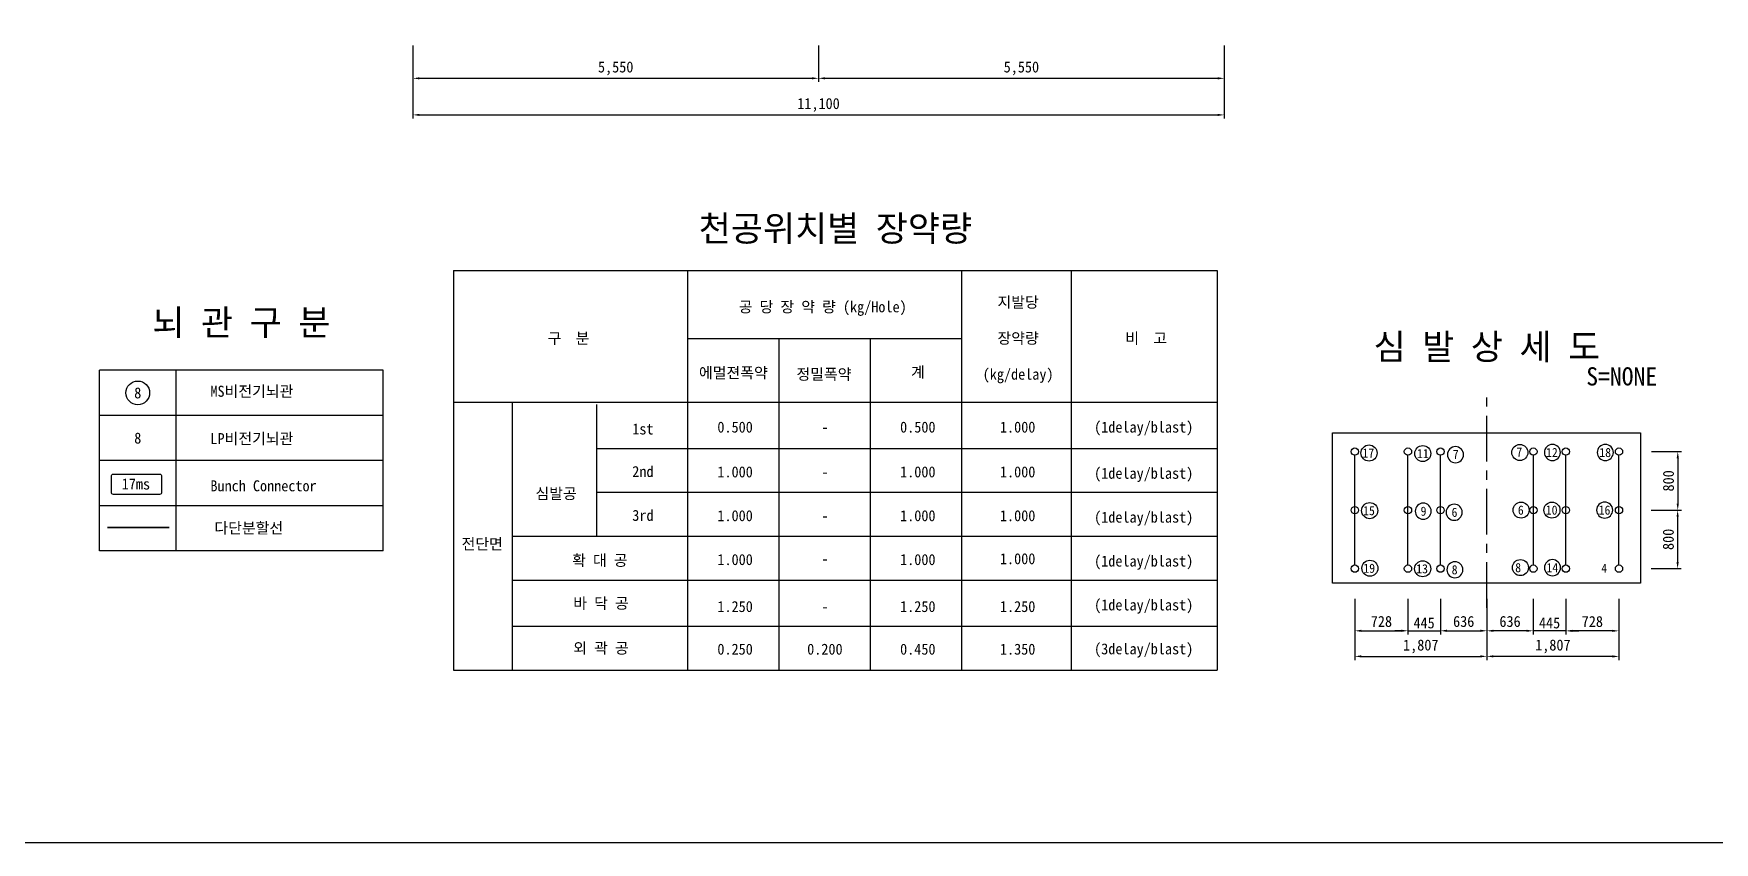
# Model space of a CAD drawing. Header units: millimetres. Extents: x -114429 to 52969, y -22900 to 28700.
# Drawn here: x 3110 to 26107, y -22900 to -11842 of the extents above; entities that cross this region are included whole.
import ezdxf
from ezdxf.enums import TextEntityAlignment as Align

# ---------------------------------------------------------------- set-up
doc = ezdxf.new("R2010")
doc.units = ezdxf.units.MM
doc.header["$LTSCALE"] = 500
doc.header["$PDMODE"] = 1
doc.linetypes.add('A-CENTR01', pattern=[2, 1.25, -0.25, 0.25, -0.25])
doc.linetypes.add('A-DASHD01', pattern=[0.75, 0.5, -0.25])
for name, color, linetype in [('CS-BLST', 4, 'Continuous'), ('CS-BLST-HIDL', 2, 'A-DASHD01'), ('CS-BLST-LIN1', 2, 'Continuous'), ('CS-BLST-TEX2', 3, 'Continuous'), ('CS-CNTL', 1, 'A-CENTR01'), ('CS-DIMS', 1, 'Continuous'), ('CS-LEAL', 1, 'Continuous'), ('CS-MISC', 2, 'Continuous'), ('CS-TABL', 3, 'Continuous'), ('CS-TABL-LIN1', 4, 'Continuous'), ('CS-TABL-LIN2', 1, 'Continuous'), ('CS-TABL-TEX1', 6, 'Continuous'), ('CS-TABL-TEX2', 3, 'Continuous'), ('CS-TEX1', 6, 'Continuous'), ('CS-TEXT', 3, 'Continuous'), ('CX-PAPR', 2, 'Continuous')]:
    doc.layers.add(name, color=color, linetype=linetype)
doc.styles.get("Standard").update_dxf_attribs({"font": ''})
doc.styles.add('굴림체', font='')
doc.styles.get('Standard').set_extended_font_data('GulimChe')
doc.styles.get('굴림체').set_extended_font_data('GulimChe')
doc.dimstyles.new('DIM01-50', dxfattribs={"dimscale": 50, "dimtxt": 3, "dimasz": 1.8, "dimexe": 1, "dimexo": 1, "dimgap": 1, "dimtad": 1, "dimdec": 0, "dimzin": 9, "dimdsep": 46, "dimlunit": 6, "dimtxsty": '굴림체', "dimcen": 2.5, "dimclrt": 3, "dimadec": 4, "dimazin": 0, "dimtfac": 1, "dimtdec": 0, "dimtmove": 2, "dimatfit": 3, "dimfxl": 1, "dimtolj": 1, "dimtzin": 0, "dimarcsym": 0})

# ---------------------------------------------------------------- blocks, each defined once
blk = doc.blocks.new('text-cir')
at = {"layer": 'CS-LEAL', "color": 1}
blk.add_circle((0, 0), 110, dxfattribs=at)
blk = doc.blocks.new('*D457')
at = {"layer": 'CS-DIMS', "color": 0, "lineweight": -2, "transparency": 16777216}
for p, q in [((25243, -18357), (25654, -18357)), ((25604, -18447), (25604, -19067)), ((25241, -19157), (25654, -19157))]:
    blk.add_line(p, q, dxfattribs=at)
at = {"layer": 'CS-DIMS', "color": 0, "transparency": 16777216}
for points in [[(25589, -18447), (25619, -18447), (25604, -18357)], [(25589, -19067), (25619, -19067), (25604, -19157)]]:
    blk.add_solid(points, dxfattribs=at)
at = {"layer": 'Defpoints', "color": 0, "transparency": 16777216}
for p in [(25193, -18357), (25191, -19157), (25604, -19157)]:
    blk.add_point(p, dxfattribs=at)
at = {"layer": 'CS-DIMS', "color": 3, "transparency": 16777216, "insert": (25477, -18757), "char_height": 150, "attachment_point": 5, "rotation": 90, "style": '굴림체'}
blk.add_mtext('\\A1;800', dxfattribs=at)
blk = doc.blocks.new('*D458')
at = {"layer": 'CS-DIMS', "color": 0, "lineweight": -2, "transparency": 16777216}
for p, q in [((25245, -17557), (25656, -17557)), ((25606, -17647), (25606, -18267)), ((25243, -18357), (25656, -18357))]:
    blk.add_line(p, q, dxfattribs=at)
at = {"layer": 'CS-DIMS', "color": 0, "transparency": 16777216}
for points in [[(25591, -17647), (25621, -17647), (25606, -17557)], [(25591, -18267), (25621, -18267), (25606, -18357)]]:
    blk.add_solid(points, dxfattribs=at)
at = {"layer": 'Defpoints', "color": 0, "transparency": 16777216}
for p in [(25195, -17557), (25193, -18357), (25606, -18357)]:
    blk.add_point(p, dxfattribs=at)
at = {"layer": 'CS-DIMS', "color": 3, "transparency": 16777216, "insert": (25479, -17957), "char_height": 150, "attachment_point": 5, "rotation": 90, "style": '굴림체'}
blk.add_mtext('\\A1;800', dxfattribs=at)
blk = doc.blocks.new('*D459')
at = {"layer": 'CS-DIMS', "color": 0, "lineweight": -2, "transparency": 16777216}
for p, q in [((22359, -19571), (22359, -20057)), ((22995, -19571), (22995, -20057)), ((22449, -20007), (22905, -20007))]:
    blk.add_line(p, q, dxfattribs=at)
at = {"layer": 'CS-DIMS', "color": 0, "transparency": 16777216}
for points in [[(22449, -19992), (22449, -20022), (22359, -20007)], [(22905, -19992), (22905, -20022), (22995, -20007)]]:
    blk.add_solid(points, dxfattribs=at)
at = {"layer": 'Defpoints', "color": 0, "transparency": 16777216}
for p in [(22359, -19521), (22995, -19521), (22995, -20007)]:
    blk.add_point(p, dxfattribs=at)
at = {"layer": 'CS-DIMS', "color": 3, "transparency": 16777216, "insert": (22677, -19880), "char_height": 150, "attachment_point": 5, "style": '굴림체'}
blk.add_mtext('\\A1;636', dxfattribs=at)
blk = doc.blocks.new('*D460')
at = {"layer": 'CS-DIMS', "color": 0, "lineweight": -2, "transparency": 16777216}
for p, q in [((21914, -19571), (21914, -20057)), ((22359, -19571), (22359, -20057)), ((21824, -20007), (21734, -20007)), ((21914, -20007), (22359, -20007)), ((22449, -20007), (22539, -20007))]:
    blk.add_line(p, q, dxfattribs=at)
at = {"layer": 'CS-DIMS', "color": 0, "transparency": 16777216}
for points in [[(21824, -19992), (21824, -20022), (21914, -20007)], [(22449, -19992), (22449, -20022), (22359, -20007)]]:
    blk.add_solid(points, dxfattribs=at)
at = {"layer": 'Defpoints', "color": 0, "transparency": 16777216}
for p in [(21914, -19521), (22359, -19521), (22359, -20007)]:
    blk.add_point(p, dxfattribs=at)
at = {"layer": 'CS-DIMS', "color": 3, "transparency": 16777216, "insert": (22135, -19900), "char_height": 150, "attachment_point": 5, "style": '굴림체'}
blk.add_mtext('\\A1;445', dxfattribs=at)
blk = doc.blocks.new('*D461')
at = {"layer": 'CS-DIMS', "color": 0, "lineweight": -2, "transparency": 16777216}
for p, q in [((21187, -19571), (21187, -20057)), ((21914, -19571), (21914, -20057)), ((21277, -20007), (21824, -20007))]:
    blk.add_line(p, q, dxfattribs=at)
at = {"layer": 'CS-DIMS', "color": 0, "transparency": 16777216}
for points in [[(21277, -19992), (21277, -20022), (21187, -20007)], [(21824, -19992), (21824, -20022), (21914, -20007)]]:
    blk.add_solid(points, dxfattribs=at)
at = {"layer": 'Defpoints', "color": 0, "transparency": 16777216}
for p in [(21187, -19521), (21914, -19521), (21914, -20007)]:
    blk.add_point(p, dxfattribs=at)
at = {"layer": 'CS-DIMS', "color": 3, "transparency": 16777216, "insert": (21551, -19880), "char_height": 150, "attachment_point": 5, "style": '굴림체'}
blk.add_mtext('\\A1;728', dxfattribs=at)
blk = doc.blocks.new('*D462')
at = {"layer": 'CS-DIMS', "color": 0, "lineweight": -2, "transparency": 16777216}
for p, q in [((21187, -19571), (21187, -20407)), ((22994, -19571), (22994, -20407)), ((21277, -20357), (22904, -20357))]:
    blk.add_line(p, q, dxfattribs=at)
at = {"layer": 'CS-DIMS', "color": 0, "transparency": 16777216}
for points in [[(21277, -20342), (21277, -20372), (21187, -20357)], [(22904, -20342), (22904, -20372), (22994, -20357)]]:
    blk.add_solid(points, dxfattribs=at)
at = {"layer": 'Defpoints', "color": 0, "transparency": 16777216}
for p in [(21187, -19521), (22994, -19521), (22994, -20357)]:
    blk.add_point(p, dxfattribs=at)
at = {"layer": 'CS-DIMS', "color": 3, "transparency": 16777216, "insert": (22090, -20221), "char_height": 150, "attachment_point": 5, "style": '굴림체'}
blk.add_mtext('\\A1;1,807', dxfattribs=at)
blk = doc.blocks.new('*D463')
at = {"layer": 'CS-DIMS', "color": 0, "lineweight": -2, "transparency": 16777216}
for p, q in [((22993, -19571), (22993, -20057)), ((23629, -19572), (23628, -20057)), ((23538, -20007), (23083, -20007))]:
    blk.add_line(p, q, dxfattribs=at)
at = {"layer": 'CS-DIMS', "color": 0, "transparency": 16777216}
for points in [[(23083, -19992), (23083, -20022), (22993, -20007)], [(23538, -19992), (23538, -20022), (23628, -20007)]]:
    blk.add_solid(points, dxfattribs=at)
at = {"layer": 'Defpoints', "color": 0, "transparency": 16777216}
for p in [(22993, -19521), (23629, -19522), (22993, -20007)]:
    blk.add_point(p, dxfattribs=at)
at = {"layer": 'CS-DIMS', "color": 3, "transparency": 16777216, "insert": (23311, -19880), "char_height": 150, "attachment_point": 5, "rotation": 359.967, "style": '굴림체'}
blk.add_mtext('\\A1;636', dxfattribs=at)
blk = doc.blocks.new('*D464')
at = {"layer": 'CS-DIMS', "color": 0, "lineweight": -2, "transparency": 16777216}
for p, q in [((23629, -19572), (23628, -20057)), ((24073, -19572), (24073, -20058)), ((23538, -20007), (23448, -20007)), ((24073, -20008), (23628, -20007)), ((24163, -20008), (24253, -20008))]:
    blk.add_line(p, q, dxfattribs=at)
at = {"layer": 'CS-DIMS', "color": 0, "transparency": 16777216}
for points in [[(23538, -19992), (23538, -20022), (23628, -20007)], [(24163, -19993), (24163, -20023), (24073, -20008)]]:
    blk.add_solid(points, dxfattribs=at)
at = {"layer": 'Defpoints', "color": 0, "transparency": 16777216}
for p in [(23629, -19522), (24073, -19522), (23628, -20007)]:
    blk.add_point(p, dxfattribs=at)
at = {"layer": 'CS-DIMS', "color": 3, "transparency": 16777216, "insert": (23852, -19900), "char_height": 150, "attachment_point": 5, "rotation": 359.967, "style": '굴림체'}
blk.add_mtext('\\A1;445', dxfattribs=at)
blk = doc.blocks.new('*D465')
at = {"layer": 'CS-DIMS', "color": 0, "lineweight": -2, "transparency": 16777216}
for p, q in [((24073, -19572), (24073, -20058)), ((24801, -19572), (24801, -20058)), ((24711, -20008), (24163, -20008))]:
    blk.add_line(p, q, dxfattribs=at)
at = {"layer": 'CS-DIMS', "color": 0, "transparency": 16777216}
for points in [[(24163, -19993), (24163, -20023), (24073, -20008)], [(24711, -19993), (24711, -20023), (24801, -20008)]]:
    blk.add_solid(points, dxfattribs=at)
at = {"layer": 'Defpoints', "color": 0, "transparency": 16777216}
for p in [(24073, -19522), (24801, -19522), (24073, -20008)]:
    blk.add_point(p, dxfattribs=at)
at = {"layer": 'CS-DIMS', "color": 3, "transparency": 16777216, "insert": (24437, -19881), "char_height": 150, "attachment_point": 5, "rotation": 359.967, "style": '굴림체'}
blk.add_mtext('\\A1;728', dxfattribs=at)
blk = doc.blocks.new('*D466')
at = {"layer": 'CS-DIMS', "color": 0, "lineweight": -2, "transparency": 16777216}
for p, q in [((22994, -19571), (22994, -20407)), ((24801, -19572), (24801, -20408)), ((24711, -20358), (23084, -20357))]:
    blk.add_line(p, q, dxfattribs=at)
at = {"layer": 'CS-DIMS', "color": 0, "transparency": 16777216}
for points in [[(23084, -20342), (23084, -20372), (22994, -20357)], [(24711, -20343), (24711, -20373), (24801, -20358)]]:
    blk.add_solid(points, dxfattribs=at)
at = {"layer": 'Defpoints', "color": 0, "transparency": 16777216}
for p in [(22994, -19521), (24801, -19522), (22994, -20357)]:
    blk.add_point(p, dxfattribs=at)
at = {"layer": 'CS-DIMS', "color": 3, "transparency": 16777216, "insert": (23897, -20221), "char_height": 150, "attachment_point": 5, "rotation": 359.967, "style": '굴림체'}
blk.add_mtext('\\A1;1,807', dxfattribs=at)
blk = doc.blocks.new('*D318')
at = {"layer": 'CS-DIMS', "color": 0, "lineweight": -2, "transparency": 16777216}
for p, q in [((8299, -12003), (8299, -12503)), ((13849, -12003), (13849, -12503)), ((8389, -12453), (13759, -12453))]:
    blk.add_line(p, q, dxfattribs=at)
at = {"layer": 'CS-DIMS', "color": 0, "transparency": 16777216}
for points in [[(8389, -12438), (8389, -12468), (8299, -12453)], [(13759, -12438), (13759, -12468), (13849, -12453)]]:
    blk.add_solid(points, dxfattribs=at)
at = {"layer": 'Defpoints', "color": 0, "transparency": 16777216}
for p in [(8299, -11953), (13849, -11953), (13849, -12453)]:
    blk.add_point(p, dxfattribs=at)
at = {"layer": 'CS-DIMS', "color": 3, "transparency": 16777216, "insert": (11074, -12317), "char_height": 150, "attachment_point": 5, "style": '굴림체'}
blk.add_mtext('\\A1;5,550', dxfattribs=at)
blk = doc.blocks.new('*D319')
at = {"layer": 'CS-DIMS', "color": 0, "lineweight": -2, "transparency": 16777216}
for p, q in [((13849, -12003), (13849, -12503)), ((19400, -12003), (19400, -12503)), ((13939, -12453), (19310, -12453))]:
    blk.add_line(p, q, dxfattribs=at)
at = {"layer": 'CS-DIMS', "color": 0, "transparency": 16777216}
for points in [[(13939, -12438), (13939, -12468), (13849, -12453)], [(19310, -12438), (19310, -12468), (19400, -12453)]]:
    blk.add_solid(points, dxfattribs=at)
at = {"layer": 'Defpoints', "color": 0, "transparency": 16777216}
for p in [(13849, -11953), (19400, -11953), (19400, -12453)]:
    blk.add_point(p, dxfattribs=at)
at = {"layer": 'CS-DIMS', "color": 3, "transparency": 16777216, "insert": (16625, -12317), "char_height": 150, "attachment_point": 5, "style": '굴림체'}
blk.add_mtext('\\A1;5,550', dxfattribs=at)
blk = doc.blocks.new('*D320')
at = {"layer": 'CS-DIMS', "color": 0, "lineweight": -2, "transparency": 16777216}
for p, q in [((8299, -12503), (8299, -13003)), ((19400, -12503), (19400, -13003)), ((8389, -12953), (19310, -12953))]:
    blk.add_line(p, q, dxfattribs=at)
at = {"layer": 'CS-DIMS', "color": 0, "transparency": 16777216}
for points in [[(8389, -12938), (8389, -12968), (8299, -12953)], [(19310, -12938), (19310, -12968), (19400, -12953)]]:
    blk.add_solid(points, dxfattribs=at)
at = {"layer": 'Defpoints', "color": 0, "transparency": 16777216}
for p in [(8299, -12453), (19400, -12453), (19400, -12953)]:
    blk.add_point(p, dxfattribs=at)
at = {"layer": 'CS-DIMS', "color": 3, "transparency": 16777216, "insert": (13849, -12817), "char_height": 150, "attachment_point": 5, "style": '굴림체'}
blk.add_mtext('\\A1;11,100', dxfattribs=at)

msp = doc.modelspace()

# ---------------------------------------------------------------- linework, layer by layer
at = {"layer": 'CS-BLST'}
for centre in [(21187.6, -17557.3), (21914.5, -17557.3), (22359.2, -17557.3), (23630.3, -17557.3), (24075.1, -17557.3), (24801.9, -17557.3), (21187.6, -18357.3), (21914.5, -18357.3), (22359.2, -18357.3), (23630.3, -18357.3), (24075.1, -18357.3), (24801.9, -18357.3), (21187.6, -19157.3), (21914.5, -19157.3), (22359.2, -19157.3), (23630.3, -19157.3), (24075.1, -19157.3), (24801.9, -19157.3)]:
    msp.add_circle(centre, 50, dxfattribs=at)
at = {"layer": 'CS-BLST-HIDL', "const_width": 20}
msp.add_lwpolyline([(4120.4, -18594.1), (4964.5, -18594.1)], dxfattribs=at)
at = {"layer": 'CS-BLST-LIN1'}
for points in [[(21187.6, -19107.3), (21187.6, -17607.3)], [(21914.5, -19107.3), (21914.5, -17607.3)], [(22359.2, -19107.3), (22359.2, -17607.3)], [(23630.3, -19107.3), (23630.3, -17607.3)], [(24075.1, -19107.3), (24075.1, -17607.3)], [(24801.9, -19107.3), (24801.9, -17607.3)]]:
    msp.add_lwpolyline(points, dxfattribs=at)
at = {"layer": 'CS-CNTL'}
msp.add_line((22994.8, -19691.7), (22994.8, -16760.3), dxfattribs=at)
at = {"layer": 'CS-MISC'}
msp.add_lwpolyline([(20882.1, -17299.2), (25097.8, -17299.2), (25097.8, -19354.1), (20882.1, -19354.1)], close=True, dxfattribs=at)
at = {"layer": 'CS-TABL'}
msp.add_lwpolyline([(4173, -18115.5), (4173, -17892.8, -0.4142136), (4200.5, -17865.4), (4833.8, -17865.4, -0.4142136), (4861.2, -17892.8), (4861.2, -18115.5, -0.4142136), (4833.8, -18143), (4200.5, -18143, -0.4142136)], format="xyb", close=True, dxfattribs=at)
at = {"layer": 'CS-TABL-LIN1'}
for p, q in [((8855.5, -15081.9), (19305.5, -15081.9)), ((8855.5, -15081.9), (8855.5, -20545.7)), ((12055.5, -15081.9), (12055.5, -16881.9)), ((12055.5, -15081.9), (12055.5, -20545.7)), ((19305.5, -15081.9), (19305.5, -20545.7)), ((7893.8, -16445.5), (4010.9, -16445.5)), ((4010.9, -18915.5), (4010.9, -16445.5)), ((7893.8, -18915.5), (7893.8, -16445.5)), ((8855.5, -16881.9), (19305.5, -16881.9)), ((7893.8, -18915.5), (4010.9, -18915.5)), ((8855.5, -20545.7), (19305.5, -20545.7))]:
    msp.add_line(p, q, dxfattribs=at)
at = {"layer": 'CS-TABL-LIN2'}
for p, q in [((15805.5, -15081.9), (15805.5, -20545.7)), ((17305.5, -15081.9), (17305.5, -20545.7)), ((12055.5, -16011), (15805.5, -16011)), ((13305.5, -16011), (13305.5, -20545.7)), ((14555.5, -16011), (14555.5, -20545.7)), ((5058.2, -18915.5), (5058.2, -16445.5)), ((9655.5, -16881.9), (9655.5, -20545.7)), ((10811.5, -16913.4), (10811.5, -18713.4)), ((7893.8, -17063), (4010.9, -17063)), ((7893.8, -17680.5), (4010.9, -17680.5)), ((10811.5, -17513.4), (19305.5, -17513.4)), ((10811.5, -18113.4), (19305.5, -18113.4)), ((7893.8, -18298), (4010.9, -18298)), ((9655.5, -18713.4), (19305.5, -18713.4)), ((9655.5, -19313.4), (19305.5, -19313.4)), ((9655.5, -19945.7), (19305.5, -19945.7))]:
    msp.add_line(p, q, dxfattribs=at)
at = {"layer": 'CS-TEXT'}
msp.add_circle((4534.5, -16754.2), 162.6, dxfattribs=at)
at = {"layer": 'CX-PAPR'}
msp.add_lwpolyline([(1250, -22900), (41050, -22900), (41050, 2900), (1250, 2900)], close=True, dxfattribs=at)

# ---------------------------------------------------------------- block references
at = {"layer": 'CS-BLST-TEX2'}
for p in [(21381.7, -17576.6), (22117, -17584), (23445.5, -17569.1), (21390.7, -18364.1), (23462.7, -18356.6), (23884.4, -18356.6), (21393.4, -19151.7), (22115.9, -19159.2), (23453.2, -19143)]:
    msp.add_blockref('text-cir', p, dxfattribs=at)
at = {"layer": 'CS-BLST-TEX2', "xscale": -1}
for p in [(23890.7, -17569.1), (24614.8, -17569.1), (22564.3, -17599), (22123.3, -18371.6), (22547.1, -18386.5), (24605.8, -18356.6), (22556.6, -19172.8), (23891.8, -19144.3)]:
    msp.add_blockref('text-cir', p, dxfattribs=at)

# ---------------------------------------------------------------- texts
at = {"layer": 'CS-BLST-TEX2', "style": '굴림체'}
for s, p in [('17', (21372.3, -17576.6)), ('11', (22118.1, -17584)), ('7', (22568.4, -17594.1)), ('7', (23437.8, -17564.2)), ('12', (23883.5, -17569.1)), ('18', (24612.8, -17569.1)), ('15', (21381.2, -18364.1)), ('9', (22127.4, -18371.6)), ('6', (22551.2, -18386.5)), ('6', (23458.4, -18356.6)), ('10', (23880.2, -18356.6)), ('16', (24603.7, -18356.6)), ('8', (23421.8, -19143)), ('14', (23889.9, -19144.3)), ('19', (21384, -19151.7)), ('13', (22107.7, -19159.2)), ('8', (22552.8, -19172.8)), ('4', (24599.9, -19151.7))]:
    msp.add_text(s, height=125, dxfattribs=at).set_placement(p, align=Align.MIDDLE_CENTER)
at = {"layer": 'CS-TABL-TEX1'}
for s, p in [('공 당 장 약 량 (kg/Hole)', (13906.9, -15652.1)), ('지발당', (16580.3, -15588.5)), ('구  분', (10429.1, -16081.2)), ('장약량', (16580.3, -16081.2)), ('비  고', (18332.2, -16081.2)), ('에멀젼폭약', (12684.1, -16553.8)), ('정밀폭약', (13924, -16573.8)), ('계', (15209.4, -16545.3)), ('(kg/delay)', (16580.3, -16573.8)), ('1st', (11446.2, -17322.3)), ('2nd', (11446.2, -17903.9)), ('심발공', (10259, -18205.4)), ('3rd', (11446.2, -18503.9)), ('전단면', (9247.8, -18894.3)), ('확 대 공', (10857.8, -19118.4)), ('바 닥 공', (10873, -19704.7)), ('외 곽 공', (10873, -20318.3))]:
    msp.add_text(s, height=150, dxfattribs=at).set_placement(p, align=Align.CENTER)
at = {"layer": 'CS-TABL-TEX2', "style": '굴림체'}
for s, p in [('0.500', (12707.7, -17296.7)), ('-', (13936.4, -17296.7)), ('0.500', (15207.7, -17296.7)), ('1.000', (16573.9, -17296.7)), ('(1delay/blast)', (18298.6, -17296.7)), ('1.000', (12707.7, -17909.2)), ('-', (13936.4, -17909.2)), ('1.000', (15207.7, -17909.2)), ('1.000', (16573.9, -17909.2)), ('(1delay/blast)', (18298.6, -17928.3)), ('1.000', (12707.7, -18508.3)), ('1.000', (15207.7, -18508.3)), ('1.000', (16573.9, -18508.3)), ('(1delay/blast)', (18298.6, -18528.3)), ('-', (13936.4, -18508.3)), ('1.000', (12707.7, -19108.3)), ('-', (13936.4, -19096.6)), ('1.000', (15207.7, -19108.3)), ('1.000', (16573.9, -19096.6)), ('(1delay/blast)', (18298.6, -19128.3)), ('1.250', (12707.7, -19750.3)), ('-', (13936.4, -19750.3)), ('1.250', (15207.7, -19750.3)), ('1.250', (16573.9, -19750.3)), ('(1delay/blast)', (18298.6, -19728.3)), ('0.250', (12707.7, -20333.2)), ('0.200', (13936.4, -20333.2)), ('0.450', (15207.7, -20333.2)), ('1.350', (16573.9, -20333.2)), ('(3delay/blast)', (18298.6, -20329))]:
    msp.add_text(s, height=150, dxfattribs=at).set_placement(p, align=Align.CENTER)
at = {"layer": 'CS-TEX1', "style": '굴림체'}
for s, p in [('천공위치별 장약량', (14080.5, -14501.4)), ('뇌 관 구 분', (5952.4, -15788.1)), ('심 발 상 세 도', (22994.8, -16118.4))]:
    msp.add_text(s, height=350, dxfattribs=at).set_placement(p, align=Align.MIDDLE)
at = {"layer": 'CS-TEXT', "style": '굴림체'}
for s, height, p in [('S=NONE', 250, (24354.3, -16653.2)), ('MS비전기뇌관', 150, (5528.5, -16807.1)), ('LP비전기뇌관', 150, (5528.6, -17453.8)), ('Bunch Connector', 150, (5528.6, -18099.7))]:
    msp.add_text(s, height=height, dxfattribs=at).set_placement(p)
for p in [(4534.5, -16754.2), (4534.5, -17371.7)]:
    msp.add_text('8', height=150, dxfattribs=at).set_placement(p, align=Align.MIDDLE_CENTER)
msp.add_text('17ms', height=150, dxfattribs=at).set_placement((4509, -18001.1), align=Align.MIDDLE)
msp.add_text('다단분할선', height=150, dxfattribs=at).set_placement((6053.9, -18676.2), align=Align.CENTER)

# ---------------------------------------------------------------- dimensions: what is measured, and where the dimension line sits
at = {"layer": 'CS-DIMS'}
for base, p1, p2, picture, middle in [((13849.5, -12453), (8299.4, -11953), (13849.5, -11953), '*D318', (11074.5, -12316.9)), ((19399.6, -12453), (13849.5, -11953), (19399.6, -11953), '*D319', (16624.5, -12316.9)), ((19399.6, -12953), (8299.4, -12453), (19399.6, -12453), '*D320', (13849.5, -12816.8)), ((21914.5, -20006.9), (21186.6, -19521.2), (21914.5, -19521.2), '*D461', (21550.5, -19880)), ((22993.7, -20356.8), (21186.6, -19521.2), (22993.7, -19521.2), '*D462', (22090.2, -20220.7)), ((22994.8, -20006.9), (22359.2, -19521.2), (22994.8, -19521.2), '*D459', (22677, -19880.2))]:
    dim = msp.add_linear_dim(base=base, p1=p1, p2=p2, dimstyle='DIM01-50', dxfattribs=at)
    dim.commit()
    dim.dimension.update_dxf_attribs({"geometry": picture, "text_midpoint": middle})
for base, p1, p2, angle, picture, middle in [((25606, -18357.3), (25194.9, -17557.3), (25192.9, -18357.3), 90, '*D458', (25479.3, -17957.3)), ((25604, -19157.3), (25192.9, -18357.3), (25190.9, -19157.3), 90, '*D457', (25477.3, -18757.3)), ((22992.9, -20006.9), (23628.7, -19521.6), (22993.2, -19521.2), 179.96701, '*D463', (23310.8, -19880.4)), ((22993.7, -20356.8), (24801.3, -19522.2), (22994.2, -19521.2), 179.96701, '*D466', (23897.4, -20221.2)), ((24073.2, -20007.5), (24801.3, -19522.2), (24073.5, -19521.8), 179.96701, '*D465', (24437.2, -19880.8))]:
    dim = msp.add_linear_dim(base=base, p1=p1, p2=p2, angle=angle, dimstyle='DIM01-50', dxfattribs=at)
    dim.commit()
    dim.dimension.update_dxf_attribs({"geometry": picture, "text_midpoint": middle})
dim = msp.add_linear_dim(base=(22359.2, -20006.9), p1=(21914.5, -19521.2), p2=(22359.2, -19521.2), dimstyle='DIM01-50', dxfattribs=at)
dim.commit()
dim.dimension.update_dxf_attribs({"geometry": '*D460', "text_midpoint": (22135.5, -19899.6), "dimtype": 160})
dim = msp.add_linear_dim(base=(23628.5, -20007.3), p1=(24073.5, -19521.8), p2=(23628.7, -19521.6), angle=179.96701, dimstyle='DIM01-50', dxfattribs=at)
dim.commit()
dim.dimension.update_dxf_attribs({"geometry": '*D464', "text_midpoint": (23852.3, -19900.1), "dimtype": 160})

doc.saveas('drawing.dxf')
